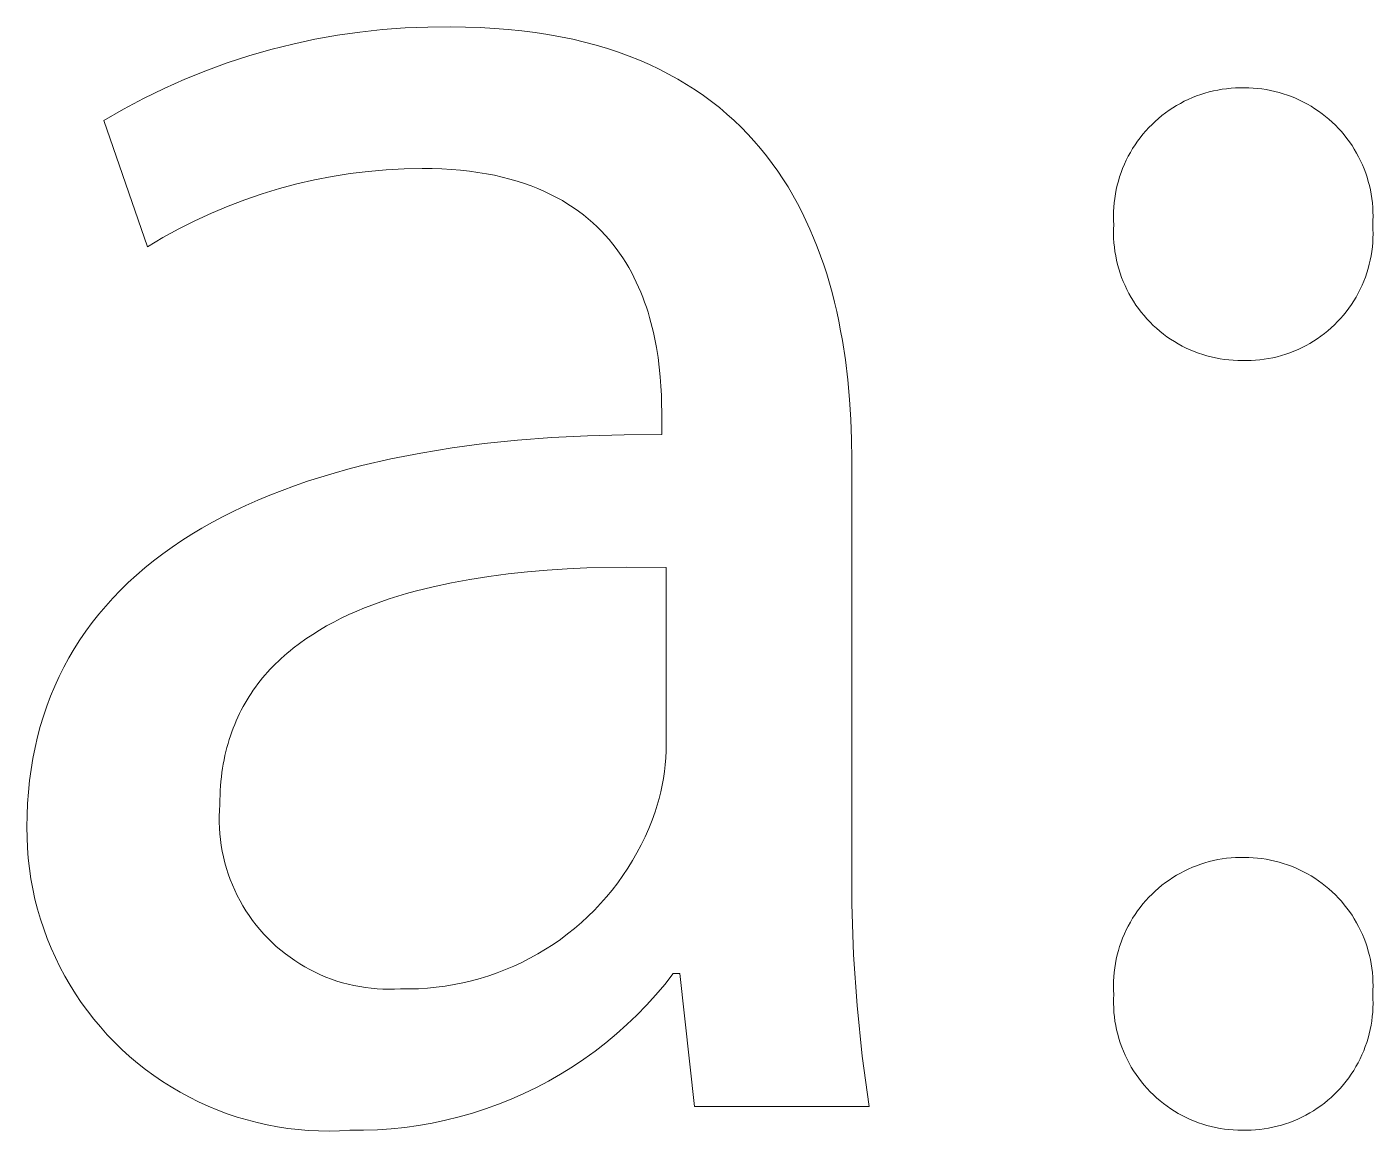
# Model space of a CAD drawing. Header units: millimetres. Extents: x -658 to 2773, y 81 to 2478.
# Drawn here: x 2555.42 to 2576.62, y 322.21 to 339.6 of the extents above; entities that cross this region are included whole.
import ezdxf

# ---------------------------------------------------------------- set-up
doc = ezdxf.new("R2010")
doc.units = ezdxf.units.MM
doc.header["$MEASUREMENT"] = 0
doc.layers.add('Domyślny', color=7, linetype='Continuous', true_color=0x000000)

msp = doc.modelspace()

# ---------------------------------------------------------------- linework, layer by layer
at = {"layer": 'Domyślny', "color": 18, "lineweight": 15, "true_color": 0x000000}
for p, q in [((2561.38, 339.585), (2561.738, 339.599)), ((2561.738, 339.599), (2562.096, 339.6)), ((2562.096, 339.6), (2562.331, 339.598)), ((2562.331, 339.598), (2562.561, 339.59)), ((2559.61, 339.33), (2559.96, 339.406)), ((2559.96, 339.406), (2560.313, 339.469)), ((2560.313, 339.469), (2560.667, 339.52)), ((2560.667, 339.52), (2561.023, 339.558)), ((2561.023, 339.558), (2561.38, 339.585)), ((2562.561, 339.59), (2562.785, 339.578)), ((2562.785, 339.578), (2563.004, 339.561)), ((2563.004, 339.561), (2563.218, 339.539)), ((2563.218, 339.539), (2563.426, 339.512)), ((2563.426, 339.512), (2563.629, 339.481)), ((2563.629, 339.481), (2563.827, 339.445)), ((2563.827, 339.445), (2564.019, 339.405)), ((2564.019, 339.405), (2564.207, 339.361)), ((2558.919, 339.144), (2559.263, 339.243)), ((2559.263, 339.243), (2559.61, 339.33)), ((2564.207, 339.361), (2564.389, 339.312)), ((2564.389, 339.312), (2564.566, 339.259)), ((2564.566, 339.259), (2564.739, 339.202)), ((2564.739, 339.202), (2564.906, 339.141)), ((2558.242, 338.91), (2558.579, 339.033)), ((2558.579, 339.033), (2558.919, 339.144)), ((2564.906, 339.141), (2565.069, 339.076)), ((2565.069, 339.076), (2565.227, 339.007)), ((2565.227, 339.007), (2565.381, 338.935)), ((2557.583, 338.63), (2557.91, 338.776)), ((2557.91, 338.776), (2558.242, 338.91)), ((2565.381, 338.935), (2565.529, 338.859)), ((2565.529, 338.859), (2565.674, 338.779)), ((2565.674, 338.779), (2565.813, 338.695)), ((2557.262, 338.473), (2557.583, 338.63)), ((2565.813, 338.695), (2565.949, 338.609)), ((2565.949, 338.609), (2566.08, 338.519)), ((2573.842, 338.513), (2573.908, 338.536)), ((2573.908, 338.536), (2573.975, 338.557)), ((2573.975, 338.557), (2574.042, 338.576)), ((2574.042, 338.576), (2574.11, 338.593)), ((2574.11, 338.593), (2574.178, 338.607)), ((2574.178, 338.607), (2574.247, 338.619)), ((2574.247, 338.619), (2574.316, 338.628)), ((2574.316, 338.628), (2574.386, 338.635)), ((2574.386, 338.635), (2574.456, 338.64)), ((2574.456, 338.64), (2574.526, 338.642)), ((2574.526, 338.642), (2574.595, 338.642)), ((2574.595, 338.642), (2574.665, 338.641)), ((2574.665, 338.641), (2574.734, 338.638)), ((2574.734, 338.638), (2574.803, 338.632)), ((2574.803, 338.632), (2574.871, 338.624)), ((2574.871, 338.624), (2574.94, 338.614)), ((2574.94, 338.614), (2575.008, 338.601)), ((2575.008, 338.601), (2575.075, 338.586)), ((2575.075, 338.586), (2575.142, 338.569)), ((2575.142, 338.569), (2575.208, 338.549)), ((2575.208, 338.549), (2575.274, 338.527)), ((2556.945, 338.305), (2557.262, 338.473)), ((2566.08, 338.519), (2566.206, 338.425)), ((2566.206, 338.425), (2566.328, 338.329)), ((2566.328, 338.329), (2566.447, 338.229)), ((2573.41, 338.287), (2573.468, 338.326)), ((2573.468, 338.326), (2573.528, 338.362)), ((2573.528, 338.362), (2573.589, 338.397)), ((2573.589, 338.397), (2573.65, 338.429)), ((2573.65, 338.429), (2573.713, 338.459)), ((2573.713, 338.459), (2573.778, 338.487)), ((2573.778, 338.487), (2573.842, 338.513)), ((2575.274, 338.527), (2575.339, 338.503)), ((2575.339, 338.503), (2575.403, 338.477)), ((2575.403, 338.477), (2575.466, 338.448)), ((2575.466, 338.448), (2575.528, 338.418)), ((2575.528, 338.418), (2575.589, 338.385)), ((2575.589, 338.385), (2575.648, 338.35)), ((2575.648, 338.35), (2575.707, 338.313)), ((2556.635, 338.127), (2556.945, 338.305)), ((2557.321, 336.139), (2556.635, 338.127)), ((2566.447, 338.229), (2566.56, 338.126)), ((2566.56, 338.126), (2566.67, 338.021)), ((2573.141, 338.065), (2573.191, 338.113)), ((2573.191, 338.113), (2573.244, 338.16)), ((2573.244, 338.16), (2573.298, 338.204)), ((2573.298, 338.204), (2573.353, 338.246)), ((2573.353, 338.246), (2573.41, 338.287)), ((2575.707, 338.313), (2575.764, 338.275)), ((2575.764, 338.275), (2575.82, 338.234)), ((2575.82, 338.234), (2575.875, 338.191)), ((2575.875, 338.191), (2575.928, 338.147)), ((2575.928, 338.147), (2575.979, 338.101)), ((2566.67, 338.021), (2566.776, 337.912)), ((2566.776, 337.912), (2566.878, 337.801)), ((2572.955, 337.856), (2572.999, 337.911)), ((2572.999, 337.911), (2573.044, 337.964)), ((2573.044, 337.964), (2573.092, 338.016)), ((2573.092, 338.016), (2573.141, 338.065)), ((2575.979, 338.101), (2576.029, 338.053)), ((2576.029, 338.053), (2576.077, 338.003)), ((2576.077, 338.003), (2576.123, 337.952)), ((2576.123, 337.952), (2576.168, 337.899)), ((2576.168, 337.899), (2576.211, 337.845)), ((2566.878, 337.801), (2566.976, 337.687)), ((2566.976, 337.687), (2567.07, 337.57)), ((2572.836, 337.684), (2572.874, 337.743)), ((2572.874, 337.743), (2572.913, 337.8)), ((2572.913, 337.8), (2572.955, 337.856)), ((2576.211, 337.845), (2576.252, 337.789)), ((2576.252, 337.789), (2576.291, 337.732)), ((2576.291, 337.732), (2576.327, 337.673)), ((2567.07, 337.57), (2567.161, 337.451)), ((2572.706, 337.437), (2572.735, 337.5)), ((2572.735, 337.5), (2572.767, 337.563)), ((2572.767, 337.563), (2572.8, 337.624)), ((2572.8, 337.624), (2572.836, 337.684)), ((2576.327, 337.673), (2576.362, 337.614)), ((2576.362, 337.614), (2576.395, 337.553)), ((2576.395, 337.553), (2576.426, 337.491)), ((2576.426, 337.491), (2576.455, 337.428)), ((2560.514, 337.291), (2560.233, 337.246)), ((2560.797, 337.326), (2560.514, 337.291)), ((2561.081, 337.351), (2560.797, 337.326)), ((2561.365, 337.367), (2561.081, 337.351)), ((2561.65, 337.373), (2561.365, 337.367)), ((2561.807, 337.371), (2561.65, 337.373)), ((2561.959, 337.366), (2561.807, 337.371)), ((2562.108, 337.357), (2561.959, 337.366)), ((2562.252, 337.345), (2562.108, 337.357)), ((2562.391, 337.329), (2562.252, 337.345)), ((2562.527, 337.31), (2562.391, 337.329)), ((2562.659, 337.289), (2562.527, 337.31)), ((2562.786, 337.264), (2562.659, 337.289)), ((2562.91, 337.236), (2562.786, 337.264)), ((2567.161, 337.451), (2567.247, 337.33)), ((2567.247, 337.33), (2567.33, 337.206)), ((2572.631, 337.241), (2572.654, 337.307)), ((2572.654, 337.307), (2572.679, 337.373)), ((2572.679, 337.373), (2572.706, 337.437)), ((2576.455, 337.428), (2576.481, 337.364)), ((2576.481, 337.364), (2576.506, 337.299)), ((2576.506, 337.299), (2576.528, 337.234)), ((2559.4, 337.055), (2559.127, 336.972)), ((2559.675, 337.128), (2559.4, 337.055)), ((2559.953, 337.192), (2559.675, 337.128)), ((2560.233, 337.246), (2559.953, 337.192)), ((2563.03, 337.205), (2562.91, 337.236)), ((2563.146, 337.171), (2563.03, 337.205)), ((2563.258, 337.135), (2563.146, 337.171)), ((2563.366, 337.096), (2563.258, 337.135)), ((2563.471, 337.055), (2563.366, 337.096)), ((2563.573, 337.011), (2563.471, 337.055)), ((2567.33, 337.206), (2567.41, 337.08)), ((2567.41, 337.08), (2567.485, 336.951)), ((2572.578, 337.039), (2572.593, 337.107)), ((2572.593, 337.107), (2572.611, 337.174)), ((2572.611, 337.174), (2572.631, 337.241)), ((2576.528, 337.234), (2576.547, 337.167)), ((2576.547, 337.167), (2576.565, 337.101)), ((2576.565, 337.101), (2576.58, 337.033)), ((2558.858, 336.88), (2558.592, 336.779)), ((2559.127, 336.972), (2558.858, 336.88)), ((2563.67, 336.964), (2563.573, 337.011)), ((2563.765, 336.915), (2563.67, 336.964)), ((2563.856, 336.865), (2563.765, 336.915)), ((2563.943, 336.811), (2563.856, 336.865)), ((2567.485, 336.951), (2567.558, 336.821)), ((2572.545, 336.832), (2572.554, 336.901)), ((2572.554, 336.901), (2572.564, 336.97)), ((2572.564, 336.97), (2572.578, 337.039)), ((2576.58, 337.033), (2576.593, 336.965)), ((2576.593, 336.965), (2576.604, 336.897)), ((2576.604, 336.897), (2576.612, 336.828)), ((2558.329, 336.668), (2558.07, 336.549)), ((2558.592, 336.779), (2558.329, 336.668)), ((2564.028, 336.756), (2563.943, 336.811)), ((2564.109, 336.699), (2564.028, 336.756)), ((2564.187, 336.64), (2564.109, 336.699)), ((2564.262, 336.579), (2564.187, 336.64)), ((2567.558, 336.821), (2567.627, 336.688)), ((2567.627, 336.688), (2567.692, 336.553)), ((2572.534, 336.622), (2572.536, 336.692)), ((2572.536, 336.692), (2572.539, 336.762)), ((2572.539, 336.762), (2572.545, 336.832)), ((2576.612, 336.828), (2576.618, 336.759)), ((2576.618, 336.759), (2576.621, 336.69)), ((2576.621, 336.69), (2576.622, 336.621)), ((2557.816, 336.421), (2557.566, 336.284)), ((2558.07, 336.549), (2557.816, 336.421)), ((2564.334, 336.517), (2564.262, 336.579)), ((2564.403, 336.452), (2564.334, 336.517)), ((2564.469, 336.387), (2564.403, 336.452)), ((2567.692, 336.553), (2567.754, 336.417)), ((2567.754, 336.417), (2567.813, 336.279)), ((2572.536, 336.553), (2572.534, 336.622)), ((2572.539, 336.483), (2572.536, 336.553)), ((2572.536, 336.413), (2572.539, 336.483)), ((2576.621, 336.552), (2576.617, 336.483)), ((2576.617, 336.483), (2576.621, 336.413)), ((2576.622, 336.621), (2576.621, 336.552)), ((2557.566, 336.284), (2557.321, 336.139)), ((2564.532, 336.319), (2564.469, 336.387)), ((2564.592, 336.251), (2564.532, 336.319)), ((2564.65, 336.181), (2564.592, 336.251)), ((2567.813, 336.279), (2567.869, 336.139)), ((2572.535, 336.343), (2572.536, 336.413)), ((2572.537, 336.272), (2572.535, 336.343)), ((2572.541, 336.202), (2572.537, 336.272)), ((2572.548, 336.133), (2572.541, 336.202)), ((2576.617, 336.205), (2576.611, 336.135)), ((2576.621, 336.274), (2576.617, 336.205)), ((2576.621, 336.413), (2576.622, 336.344)), ((2576.622, 336.344), (2576.621, 336.274)), ((2564.705, 336.109), (2564.65, 336.181)), ((2564.757, 336.037), (2564.705, 336.109)), ((2564.807, 335.963), (2564.757, 336.037)), ((2567.869, 336.139), (2567.922, 335.997)), ((2567.922, 335.997), (2567.972, 335.854)), ((2572.557, 336.063), (2572.548, 336.133)), ((2572.569, 335.994), (2572.557, 336.063)), ((2572.583, 335.925), (2572.569, 335.994)), ((2576.592, 335.998), (2576.578, 335.929)), ((2576.602, 336.066), (2576.592, 335.998)), ((2576.611, 336.135), (2576.602, 336.066)), ((2564.855, 335.889), (2564.807, 335.963)), ((2564.9, 335.813), (2564.855, 335.889)), ((2564.942, 335.737), (2564.9, 335.813)), ((2567.972, 335.854), (2568.018, 335.71)), ((2572.599, 335.857), (2572.583, 335.925)), ((2572.618, 335.789), (2572.599, 335.857)), ((2572.639, 335.722), (2572.618, 335.789)), ((2576.545, 335.794), (2576.524, 335.728)), ((2576.563, 335.862), (2576.545, 335.794)), ((2576.578, 335.929), (2576.563, 335.862)), ((2564.982, 335.66), (2564.942, 335.737)), ((2565.02, 335.582), (2564.982, 335.66)), ((2565.056, 335.504), (2565.02, 335.582)), ((2568.018, 335.71), (2568.062, 335.564)), ((2572.662, 335.656), (2572.639, 335.722)), ((2572.688, 335.591), (2572.662, 335.656)), ((2572.716, 335.526), (2572.688, 335.591)), ((2576.477, 335.597), (2576.45, 335.533)), ((2576.502, 335.662), (2576.477, 335.597)), ((2576.524, 335.728), (2576.502, 335.662)), ((2565.09, 335.425), (2565.056, 335.504)), ((2565.122, 335.346), (2565.09, 335.425)), ((2568.062, 335.564), (2568.103, 335.416)), ((2568.103, 335.416), (2568.141, 335.268)), ((2572.746, 335.463), (2572.716, 335.526)), ((2572.778, 335.401), (2572.746, 335.463)), ((2572.813, 335.339), (2572.778, 335.401)), ((2576.389, 335.408), (2576.355, 335.347)), ((2576.42, 335.47), (2576.389, 335.408)), ((2576.45, 335.533), (2576.42, 335.47)), ((2565.151, 335.267), (2565.122, 335.346)), ((2565.179, 335.187), (2565.151, 335.267)), ((2565.205, 335.107), (2565.179, 335.187)), ((2568.141, 335.268), (2568.176, 335.118)), ((2572.849, 335.28), (2572.813, 335.339)), ((2572.888, 335.221), (2572.849, 335.28)), ((2572.929, 335.164), (2572.888, 335.221)), ((2572.971, 335.108), (2572.929, 335.164)), ((2576.241, 335.172), (2576.2, 335.116)), ((2576.281, 335.229), (2576.241, 335.172)), ((2576.319, 335.287), (2576.281, 335.229)), ((2576.355, 335.347), (2576.319, 335.287)), ((2565.229, 335.027), (2565.205, 335.107)), ((2565.251, 334.947), (2565.229, 335.027)), ((2565.272, 334.867), (2565.251, 334.947)), ((2568.176, 335.118), (2568.208, 334.967)), ((2568.208, 334.967), (2568.238, 334.816)), ((2573.016, 335.054), (2572.971, 335.108)), ((2573.062, 335.001), (2573.016, 335.054)), ((2573.11, 334.95), (2573.062, 335.001)), ((2573.16, 334.901), (2573.11, 334.95)), ((2576.063, 334.959), (2576.014, 334.909)), ((2576.11, 335.01), (2576.063, 334.959)), ((2576.156, 335.062), (2576.11, 335.01)), ((2576.2, 335.116), (2576.156, 335.062)), ((2565.291, 334.787), (2565.272, 334.867)), ((2565.308, 334.708), (2565.291, 334.787)), ((2568.238, 334.816), (2568.266, 334.663)), ((2573.212, 334.854), (2573.16, 334.901)), ((2573.265, 334.808), (2573.212, 334.854)), ((2573.32, 334.764), (2573.265, 334.808)), ((2573.377, 334.722), (2573.32, 334.764)), ((2573.434, 334.682), (2573.377, 334.722)), ((2575.801, 334.73), (2575.744, 334.69)), ((2575.857, 334.772), (2575.801, 334.73)), ((2575.911, 334.816), (2575.857, 334.772)), ((2575.963, 334.862), (2575.911, 334.816)), ((2576.014, 334.909), (2575.963, 334.862)), ((2565.338, 334.55), (2565.308, 334.708)), ((2565.363, 334.393), (2565.338, 334.55)), ((2568.266, 334.663), (2568.313, 334.356)), ((2573.494, 334.645), (2573.434, 334.682)), ((2573.554, 334.609), (2573.494, 334.645)), ((2573.616, 334.575), (2573.554, 334.609)), ((2573.678, 334.544), (2573.616, 334.575)), ((2573.742, 334.515), (2573.678, 334.544)), ((2573.807, 334.488), (2573.742, 334.515)), ((2575.441, 334.521), (2575.377, 334.494)), ((2575.504, 334.551), (2575.441, 334.521)), ((2575.566, 334.582), (2575.504, 334.551)), ((2575.626, 334.616), (2575.566, 334.582)), ((2575.686, 334.652), (2575.626, 334.616)), ((2575.744, 334.69), (2575.686, 334.652)), ((2565.382, 334.24), (2565.363, 334.393)), ((2568.313, 334.356), (2568.35, 334.045)), ((2573.873, 334.463), (2573.807, 334.488)), ((2573.939, 334.441), (2573.873, 334.463)), ((2574.006, 334.421), (2573.939, 334.441)), ((2574.074, 334.403), (2574.006, 334.421)), ((2574.143, 334.388), (2574.074, 334.403)), ((2574.212, 334.375), (2574.143, 334.388)), ((2574.281, 334.364), (2574.212, 334.375)), ((2574.351, 334.356), (2574.281, 334.364)), ((2574.421, 334.351), (2574.351, 334.356)), ((2574.491, 334.347), (2574.421, 334.351)), ((2574.561, 334.347), (2574.491, 334.347)), ((2574.631, 334.346), (2574.561, 334.347)), ((2574.7, 334.347), (2574.631, 334.346)), ((2574.77, 334.351), (2574.7, 334.347)), ((2574.839, 334.358), (2574.77, 334.351)), ((2574.908, 334.366), (2574.839, 334.358)), ((2574.977, 334.377), (2574.908, 334.366)), ((2575.045, 334.391), (2574.977, 334.377)), ((2575.113, 334.407), (2575.045, 334.391)), ((2575.18, 334.425), (2575.113, 334.407)), ((2575.246, 334.446), (2575.18, 334.425)), ((2575.312, 334.469), (2575.246, 334.446)), ((2575.377, 334.494), (2575.312, 334.469)), ((2565.397, 334.09), (2565.382, 334.24)), ((2565.408, 333.943), (2565.397, 334.09)), ((2565.415, 333.802), (2565.408, 333.943)), ((2568.35, 334.045), (2568.378, 333.733)), ((2565.419, 333.665), (2565.415, 333.802)), ((2565.42, 333.534), (2565.419, 333.665)), ((2568.378, 333.733), (2568.398, 333.42)), ((2565.42, 333.18), (2565.42, 333.534)), ((2568.398, 333.42), (2568.409, 333.106)), ((2562.118, 332.971), (2562.625, 333.038)), ((2562.625, 333.038), (2563.15, 333.092)), ((2563.15, 333.092), (2563.692, 333.134)), ((2563.692, 333.134), (2564.252, 333.162)), ((2564.252, 333.162), (2564.827, 333.178)), ((2564.827, 333.178), (2565.42, 333.18)), ((2568.409, 333.106), (2568.413, 332.792)), ((2561.154, 332.798), (2561.627, 332.89)), ((2561.627, 332.89), (2562.118, 332.971)), ((2560.262, 332.575), (2560.478, 332.635)), ((2560.478, 332.635), (2560.699, 332.692)), ((2560.699, 332.692), (2561.154, 332.798)), ((2568.413, 332.792), (2568.413, 326.589)), ((2559.639, 332.375), (2559.842, 332.445)), ((2559.842, 332.445), (2560.05, 332.511)), ((2560.05, 332.511), (2560.262, 332.575)), ((2559.058, 332.147), (2559.247, 332.226)), ((2559.247, 332.226), (2559.441, 332.302)), ((2559.441, 332.302), (2559.639, 332.375)), ((2558.517, 331.893), (2558.693, 331.981)), ((2558.693, 331.981), (2558.873, 332.066)), ((2558.873, 332.066), (2559.058, 332.147)), ((2558.18, 331.708), (2558.346, 331.802)), ((2558.346, 331.802), (2558.517, 331.893)), ((2557.862, 331.511), (2558.019, 331.611)), ((2558.019, 331.611), (2558.18, 331.708)), ((2557.562, 331.302), (2557.71, 331.408)), ((2557.71, 331.408), (2557.862, 331.511)), ((2557.282, 331.082), (2557.42, 331.194)), ((2557.42, 331.194), (2557.562, 331.302)), ((2557.021, 330.85), (2557.149, 330.967)), ((2557.149, 330.967), (2557.282, 331.082)), ((2562.7, 330.947), (2562.401, 330.9)), ((2563.003, 330.986), (2562.7, 330.947)), ((2563.309, 331.019), (2563.003, 330.986)), ((2563.618, 331.046), (2563.309, 331.019)), ((2563.93, 331.066), (2563.618, 331.046)), ((2564.242, 331.081), (2563.93, 331.066)), ((2564.867, 331.094), (2564.242, 331.081)), ((2565.488, 331.09), (2564.867, 331.094)), ((2565.488, 328.2), (2565.488, 331.09)), ((2556.778, 330.606), (2556.897, 330.73)), ((2556.897, 330.73), (2557.021, 330.85)), ((2561.538, 330.714), (2561.401, 330.676)), ((2561.82, 330.784), (2561.538, 330.714)), ((2562.108, 330.846), (2561.82, 330.784)), ((2562.401, 330.9), (2562.108, 330.846)), ((2556.556, 330.351), (2556.665, 330.48)), ((2556.665, 330.48), (2556.778, 330.606)), ((2560.869, 330.501), (2560.742, 330.451)), ((2560.999, 330.548), (2560.869, 330.501)), ((2561.131, 330.593), (2560.999, 330.548)), ((2561.265, 330.636), (2561.131, 330.593)), ((2561.401, 330.676), (2561.265, 330.636)), ((2556.452, 330.219), (2556.556, 330.351)), ((2560.375, 330.288), (2560.258, 330.229)), ((2560.495, 330.345), (2560.375, 330.288)), ((2560.617, 330.399), (2560.495, 330.345)), ((2560.742, 330.451), (2560.617, 330.399)), ((2556.258, 329.947), (2556.353, 330.085)), ((2556.353, 330.085), (2556.452, 330.219)), ((2560.032, 330.102), (2559.924, 330.035)), ((2560.143, 330.167), (2560.032, 330.102)), ((2560.258, 330.229), (2560.143, 330.167)), ((2556.169, 329.807), (2556.258, 329.947)), ((2559.716, 329.892), (2559.617, 329.817)), ((2559.818, 329.965), (2559.716, 329.892)), ((2559.924, 330.035), (2559.818, 329.965)), ((2556.005, 329.518), (2556.085, 329.664)), ((2556.085, 329.664), (2556.169, 329.807)), ((2559.43, 329.657), (2559.385, 329.615)), ((2559.475, 329.698), (2559.43, 329.657)), ((2559.522, 329.738), (2559.475, 329.698)), ((2559.569, 329.778), (2559.522, 329.738)), ((2559.617, 329.817), (2559.569, 329.778)), ((2555.931, 329.369), (2556.005, 329.518)), ((2559.215, 329.441), (2559.175, 329.395)), ((2559.256, 329.485), (2559.215, 329.441)), ((2559.298, 329.529), (2559.256, 329.485)), ((2559.341, 329.573), (2559.298, 329.529)), ((2559.385, 329.615), (2559.341, 329.573)), ((2555.797, 329.063), (2555.862, 329.218)), ((2555.862, 329.218), (2555.931, 329.369)), ((2559.061, 329.254), (2559.025, 329.205)), ((2559.098, 329.302), (2559.061, 329.254)), ((2559.136, 329.349), (2559.098, 329.302)), ((2559.175, 329.395), (2559.136, 329.349)), ((2555.738, 328.906), (2555.797, 329.063)), ((2558.89, 329.003), (2558.859, 328.95)), ((2558.922, 329.055), (2558.89, 329.003)), ((2558.955, 329.106), (2558.922, 329.055)), ((2558.989, 329.156), (2558.955, 329.106)), ((2559.025, 329.205), (2558.989, 329.156)), ((2555.684, 328.746), (2555.738, 328.906)), ((2558.773, 328.787), (2558.746, 328.732)), ((2558.8, 328.843), (2558.773, 328.787)), ((2558.829, 328.897), (2558.8, 328.843)), ((2558.859, 328.95), (2558.829, 328.897)), ((2555.591, 328.419), (2555.635, 328.584)), ((2555.635, 328.584), (2555.684, 328.746)), ((2558.696, 328.617), (2558.673, 328.559)), ((2558.721, 328.675), (2558.696, 328.617)), ((2558.746, 328.732), (2558.721, 328.675)), ((2555.552, 328.251), (2555.591, 328.419)), ((2558.61, 328.378), (2558.591, 328.316)), ((2558.63, 328.439), (2558.61, 328.378)), ((2558.651, 328.499), (2558.63, 328.439)), ((2558.673, 328.559), (2558.651, 328.499)), ((2555.518, 328.08), (2555.552, 328.251)), ((2558.558, 328.19), (2558.543, 328.125)), ((2558.574, 328.253), (2558.558, 328.19)), ((2558.591, 328.316), (2558.574, 328.253)), ((2565.484, 328.091), (2565.488, 328.2)), ((2555.489, 327.907), (2555.518, 328.08)), ((2558.517, 327.993), (2558.506, 327.926)), ((2558.529, 328.06), (2558.517, 327.993)), ((2558.543, 328.125), (2558.529, 328.06)), ((2565.465, 327.874), (2565.476, 327.982)), ((2565.476, 327.982), (2565.484, 328.091)), ((2555.448, 327.552), (2555.466, 327.731)), ((2555.466, 327.731), (2555.489, 327.907)), ((2558.487, 327.789), (2558.48, 327.719)), ((2558.496, 327.858), (2558.487, 327.789)), ((2558.506, 327.926), (2558.496, 327.858)), ((2565.43, 327.66), (2565.449, 327.767)), ((2565.449, 327.767), (2565.465, 327.874)), ((2555.435, 327.371), (2555.448, 327.552)), ((2558.469, 327.576), (2558.466, 327.503)), ((2558.474, 327.648), (2558.469, 327.576)), ((2558.48, 327.719), (2558.474, 327.648)), ((2565.381, 327.448), (2565.407, 327.553)), ((2565.407, 327.553), (2565.43, 327.66)), ((2555.427, 327.187), (2555.435, 327.371)), ((2558.463, 327.354), (2558.456, 327.262)), ((2558.464, 327.429), (2558.463, 327.354)), ((2558.466, 327.503), (2558.464, 327.429)), ((2565.317, 327.24), (2565.351, 327.343)), ((2565.351, 327.343), (2565.381, 327.448)), ((2555.424, 327), (2555.427, 327.187)), ((2558.456, 327.262), (2558.453, 327.17)), ((2558.453, 327.17), (2558.453, 327.078)), ((2565.216, 326.976), (2565.269, 327.107)), ((2565.269, 327.107), (2565.317, 327.24)), ((2555.426, 326.837), (2555.424, 327)), ((2558.453, 327.078), (2558.456, 326.985)), ((2558.456, 326.985), (2558.463, 326.893)), ((2558.463, 326.893), (2558.472, 326.802)), ((2565.159, 326.847), (2565.216, 326.976)), ((2555.432, 326.674), (2555.426, 326.837)), ((2555.445, 326.511), (2555.432, 326.674)), ((2558.472, 326.802), (2558.485, 326.71)), ((2558.485, 326.71), (2558.501, 326.619)), ((2565.031, 326.595), (2565.097, 326.72)), ((2565.097, 326.72), (2565.159, 326.847)), ((2555.463, 326.349), (2555.445, 326.511)), ((2558.501, 326.619), (2558.519, 326.529)), ((2558.519, 326.529), (2558.541, 326.439)), ((2564.887, 326.353), (2564.961, 326.473)), ((2564.961, 326.473), (2565.031, 326.595)), ((2568.413, 326.589), (2568.413, 325.789)), ((2573.975, 326.437), (2574.042, 326.456)), ((2574.042, 326.456), (2574.11, 326.472)), ((2574.11, 326.472), (2574.178, 326.487)), ((2574.178, 326.487), (2574.247, 326.498)), ((2574.247, 326.498), (2574.316, 326.508)), ((2574.316, 326.508), (2574.386, 326.515)), ((2574.386, 326.515), (2574.456, 326.519)), ((2574.456, 326.519), (2574.526, 326.522)), ((2574.526, 326.522), (2574.595, 326.521)), ((2574.595, 326.521), (2574.665, 326.52)), ((2574.665, 326.52), (2574.734, 326.517)), ((2574.734, 326.517), (2574.803, 326.512)), ((2574.803, 326.512), (2574.871, 326.504)), ((2574.871, 326.504), (2574.94, 326.493)), ((2574.94, 326.493), (2575.008, 326.48)), ((2575.008, 326.48), (2575.075, 326.465)), ((2575.075, 326.465), (2575.142, 326.448)), ((2555.487, 326.187), (2555.463, 326.349)), ((2558.541, 326.439), (2558.567, 326.35)), ((2558.567, 326.35), (2558.595, 326.263)), ((2558.595, 326.263), (2558.626, 326.176)), ((2564.809, 326.235), (2564.887, 326.353)), ((2573.468, 326.205), (2573.528, 326.242)), ((2573.528, 326.242), (2573.589, 326.276)), ((2573.589, 326.276), (2573.65, 326.308)), ((2573.65, 326.308), (2573.713, 326.339)), ((2573.713, 326.339), (2573.778, 326.367)), ((2573.778, 326.367), (2573.842, 326.392)), ((2573.842, 326.392), (2573.908, 326.416)), ((2573.908, 326.416), (2573.975, 326.437)), ((2575.142, 326.448), (2575.208, 326.429)), ((2575.208, 326.429), (2575.274, 326.407)), ((2575.274, 326.407), (2575.339, 326.383)), ((2575.339, 326.383), (2575.403, 326.356)), ((2575.403, 326.356), (2575.466, 326.328)), ((2575.466, 326.328), (2575.528, 326.297)), ((2575.528, 326.297), (2575.589, 326.265)), ((2575.589, 326.265), (2575.648, 326.23)), ((2555.516, 326.027), (2555.487, 326.187)), ((2555.551, 325.867), (2555.516, 326.027)), ((2558.626, 326.176), (2558.66, 326.09)), ((2558.66, 326.09), (2558.697, 326.006)), ((2564.64, 326.009), (2564.727, 326.12)), ((2564.727, 326.12), (2564.809, 326.235)), ((2573.191, 325.993), (2573.244, 326.039)), ((2573.244, 326.039), (2573.298, 326.083)), ((2573.298, 326.083), (2573.353, 326.126)), ((2573.353, 326.126), (2573.41, 326.166)), ((2573.41, 326.166), (2573.468, 326.205)), ((2575.648, 326.23), (2575.707, 326.193)), ((2575.707, 326.193), (2575.764, 326.154)), ((2575.764, 326.154), (2575.82, 326.113)), ((2575.82, 326.113), (2575.875, 326.071)), ((2575.875, 326.071), (2575.928, 326.026)), ((2555.591, 325.709), (2555.551, 325.867)), ((2558.697, 326.006), (2558.737, 325.922)), ((2558.737, 325.922), (2558.78, 325.841)), ((2558.78, 325.841), (2558.825, 325.76)), ((2564.457, 325.794), (2564.551, 325.9)), ((2564.551, 325.9), (2564.64, 326.009)), ((2572.999, 325.791), (2573.044, 325.844)), ((2573.044, 325.844), (2573.092, 325.895)), ((2573.092, 325.895), (2573.141, 325.945)), ((2573.141, 325.945), (2573.191, 325.993)), ((2575.928, 326.026), (2575.979, 325.98)), ((2575.979, 325.98), (2576.029, 325.932)), ((2576.029, 325.932), (2576.077, 325.882)), ((2576.077, 325.882), (2576.123, 325.831)), ((2576.123, 325.831), (2576.168, 325.778)), ((2555.637, 325.552), (2555.591, 325.709)), ((2558.825, 325.76), (2558.874, 325.682)), ((2558.874, 325.682), (2558.925, 325.605)), ((2558.925, 325.605), (2558.978, 325.53)), ((2564.259, 325.592), (2564.36, 325.692)), ((2564.36, 325.692), (2564.457, 325.794)), ((2568.413, 325.789), (2568.441, 324.989)), ((2572.836, 325.564), (2572.874, 325.622)), ((2572.874, 325.622), (2572.913, 325.68)), ((2572.913, 325.68), (2572.955, 325.736)), ((2572.955, 325.736), (2572.999, 325.791)), ((2576.168, 325.778), (2576.211, 325.724)), ((2576.211, 325.724), (2576.252, 325.668)), ((2576.252, 325.668), (2576.291, 325.611)), ((2576.291, 325.611), (2576.327, 325.553)), ((2555.688, 325.397), (2555.637, 325.552)), ((2555.744, 325.244), (2555.688, 325.397)), ((2558.978, 325.53), (2559.035, 325.457)), ((2559.035, 325.457), (2559.093, 325.385)), ((2563.938, 325.317), (2564.048, 325.405)), ((2564.048, 325.405), (2564.156, 325.497)), ((2564.156, 325.497), (2564.259, 325.592)), ((2572.735, 325.38), (2572.767, 325.442)), ((2572.767, 325.442), (2572.8, 325.504)), ((2572.8, 325.504), (2572.836, 325.564)), ((2576.327, 325.553), (2576.362, 325.493)), ((2576.362, 325.493), (2576.395, 325.432)), ((2576.395, 325.432), (2576.426, 325.37)), ((2555.806, 325.093), (2555.744, 325.244)), ((2559.093, 325.385), (2559.154, 325.316)), ((2559.154, 325.316), (2559.218, 325.249)), ((2559.218, 325.249), (2559.284, 325.184)), ((2559.284, 325.184), (2559.351, 325.122)), ((2563.709, 325.151), (2563.825, 325.232)), ((2563.825, 325.232), (2563.938, 325.317)), ((2572.631, 325.121), (2572.654, 325.187)), ((2572.654, 325.187), (2572.679, 325.252)), ((2572.679, 325.252), (2572.706, 325.317)), ((2572.706, 325.317), (2572.735, 325.38)), ((2576.426, 325.37), (2576.455, 325.307)), ((2576.455, 325.307), (2576.481, 325.243)), ((2576.481, 325.243), (2576.506, 325.179)), ((2576.506, 325.179), (2576.528, 325.113)), ((2555.872, 324.944), (2555.806, 325.093)), ((2559.351, 325.122), (2559.422, 325.062)), ((2559.422, 325.062), (2559.494, 325.004)), ((2559.494, 325.004), (2559.568, 324.949)), ((2563.346, 324.934), (2563.47, 325.002)), ((2563.47, 325.002), (2563.591, 325.075)), ((2563.591, 325.075), (2563.709, 325.151)), ((2568.441, 324.989), (2568.496, 324.191)), ((2572.578, 324.918), (2572.593, 324.986)), ((2572.593, 324.986), (2572.611, 325.054)), ((2572.611, 325.054), (2572.631, 325.121)), ((2576.528, 325.113), (2576.547, 325.047)), ((2576.547, 325.047), (2576.565, 324.98)), ((2576.565, 324.98), (2576.58, 324.913)), ((2555.944, 324.797), (2555.872, 324.944)), ((2556.021, 324.653), (2555.944, 324.797)), ((2559.568, 324.949), (2559.643, 324.897)), ((2559.643, 324.897), (2559.721, 324.847)), ((2559.721, 324.847), (2559.8, 324.8)), ((2559.8, 324.8), (2559.881, 324.755)), ((2559.881, 324.755), (2559.964, 324.714)), ((2562.831, 324.704), (2562.962, 324.755)), ((2562.962, 324.755), (2563.092, 324.81)), ((2563.092, 324.81), (2563.22, 324.87)), ((2563.22, 324.87), (2563.346, 324.934)), ((2572.545, 324.711), (2572.554, 324.781)), ((2572.554, 324.781), (2572.564, 324.85)), ((2572.564, 324.85), (2572.578, 324.918)), ((2576.58, 324.913), (2576.593, 324.845)), ((2576.593, 324.845), (2576.604, 324.776)), ((2576.604, 324.776), (2576.612, 324.708)), ((2556.103, 324.512), (2556.021, 324.653)), ((2559.964, 324.714), (2560.047, 324.675)), ((2560.047, 324.675), (2560.132, 324.639)), ((2560.132, 324.639), (2560.219, 324.606)), ((2560.219, 324.606), (2560.306, 324.576)), ((2560.306, 324.576), (2560.394, 324.549)), ((2560.394, 324.549), (2560.483, 324.526)), ((2562.15, 324.519), (2562.289, 324.546)), ((2562.289, 324.546), (2562.426, 324.579)), ((2562.426, 324.579), (2562.562, 324.616)), ((2562.562, 324.616), (2562.697, 324.658)), ((2562.697, 324.658), (2562.831, 324.704)), ((2565.603, 324.692), (2565.468, 324.522)), ((2565.705, 324.692), (2565.603, 324.692)), ((2565.934, 322.602), (2565.705, 324.692)), ((2572.534, 324.502), (2572.536, 324.572)), ((2572.536, 324.572), (2572.539, 324.642)), ((2572.539, 324.642), (2572.545, 324.711)), ((2576.612, 324.708), (2576.618, 324.639)), ((2576.618, 324.639), (2576.621, 324.57)), ((2576.621, 324.57), (2576.622, 324.501)), ((2556.189, 324.374), (2556.103, 324.512)), ((2556.28, 324.238), (2556.189, 324.374)), ((2560.483, 324.526), (2560.573, 324.505)), ((2560.573, 324.505), (2560.664, 324.487)), ((2560.664, 324.487), (2560.755, 324.473)), ((2560.755, 324.473), (2560.847, 324.461)), ((2560.847, 324.461), (2560.939, 324.453)), ((2560.939, 324.453), (2561.031, 324.448)), ((2561.031, 324.448), (2561.123, 324.447)), ((2561.123, 324.447), (2561.215, 324.448)), ((2561.215, 324.448), (2561.307, 324.453)), ((2561.307, 324.453), (2561.449, 324.452)), ((2561.449, 324.452), (2561.59, 324.455)), ((2561.59, 324.455), (2561.731, 324.464)), ((2561.731, 324.464), (2561.871, 324.477)), ((2561.871, 324.477), (2562.011, 324.496)), ((2562.011, 324.496), (2562.15, 324.519)), ((2565.327, 324.356), (2565.181, 324.195)), ((2565.468, 324.522), (2565.327, 324.356)), ((2572.536, 324.432), (2572.534, 324.502)), ((2572.539, 324.362), (2572.536, 324.432)), ((2572.536, 324.292), (2572.539, 324.362)), ((2576.621, 324.431), (2576.617, 324.362)), ((2576.617, 324.362), (2576.621, 324.293)), ((2576.622, 324.501), (2576.621, 324.431)), ((2556.376, 324.106), (2556.28, 324.238)), ((2565.181, 324.195), (2565.029, 324.039)), ((2568.496, 324.191), (2568.578, 323.395)), ((2572.536, 324.222), (2572.536, 324.292)), ((2572.538, 324.152), (2572.536, 324.222)), ((2572.542, 324.082), (2572.538, 324.152)), ((2576.62, 324.154), (2576.616, 324.085)), ((2576.622, 324.223), (2576.62, 324.154)), ((2576.621, 324.293), (2576.622, 324.223)), ((2556.476, 323.977), (2556.376, 324.106)), ((2556.581, 323.852), (2556.476, 323.977)), ((2565.029, 324.039), (2564.872, 323.889)), ((2572.549, 324.012), (2572.542, 324.082)), ((2572.558, 323.943), (2572.549, 324.012)), ((2572.57, 323.874), (2572.558, 323.943)), ((2576.601, 323.946), (2576.59, 323.878)), ((2576.61, 324.015), (2576.601, 323.946)), ((2576.616, 324.085), (2576.61, 324.015)), ((2556.69, 323.731), (2556.581, 323.852)), ((2556.803, 323.613), (2556.69, 323.731)), ((2564.709, 323.744), (2564.542, 323.605)), ((2564.872, 323.889), (2564.709, 323.744)), ((2572.584, 323.805), (2572.57, 323.874)), ((2572.601, 323.737), (2572.584, 323.805)), ((2572.619, 323.669), (2572.601, 323.737)), ((2576.561, 323.742), (2576.543, 323.675)), ((2576.577, 323.81), (2576.561, 323.742)), ((2576.59, 323.878), (2576.577, 323.81)), ((2556.92, 323.499), (2556.803, 323.613)), ((2557.041, 323.389), (2556.92, 323.499)), ((2564.542, 323.605), (2564.37, 323.472)), ((2572.641, 323.602), (2572.619, 323.669)), ((2572.664, 323.536), (2572.641, 323.602)), ((2572.69, 323.471), (2572.664, 323.536)), ((2576.5, 323.543), (2576.475, 323.478)), ((2576.522, 323.608), (2576.5, 323.543)), ((2576.543, 323.675), (2576.522, 323.608)), ((2557.166, 323.284), (2557.041, 323.389)), ((2557.294, 323.183), (2557.166, 323.284)), ((2564.194, 323.345), (2564.013, 323.224)), ((2564.37, 323.472), (2564.194, 323.345)), ((2568.578, 323.395), (2568.687, 322.602)), ((2572.718, 323.407), (2572.69, 323.471)), ((2572.748, 323.344), (2572.718, 323.407)), ((2572.78, 323.281), (2572.748, 323.344)), ((2572.815, 323.22), (2572.78, 323.281)), ((2576.386, 323.289), (2576.353, 323.228)), ((2576.418, 323.351), (2576.386, 323.289)), ((2576.447, 323.414), (2576.418, 323.351)), ((2576.475, 323.478), (2576.447, 323.414)), ((2557.425, 323.086), (2557.294, 323.183)), ((2557.56, 322.994), (2557.425, 323.086)), ((2563.828, 323.109), (2563.639, 323.001)), ((2564.013, 323.224), (2563.828, 323.109)), ((2572.851, 323.161), (2572.815, 323.22)), ((2572.89, 323.102), (2572.851, 323.161)), ((2572.931, 323.045), (2572.89, 323.102)), ((2576.279, 323.11), (2576.239, 323.053)), ((2576.317, 323.169), (2576.279, 323.11)), ((2576.353, 323.228), (2576.317, 323.169)), ((2557.698, 322.907), (2557.56, 322.994)), ((2557.839, 322.824), (2557.698, 322.907)), ((2563.447, 322.9), (2563.251, 322.805)), ((2563.639, 323.001), (2563.447, 322.9)), ((2572.973, 322.989), (2572.931, 323.045)), ((2573.018, 322.935), (2572.973, 322.989)), ((2573.064, 322.883), (2573.018, 322.935)), ((2573.113, 322.832), (2573.064, 322.883)), ((2576.108, 322.891), (2576.061, 322.84)), ((2576.154, 322.944), (2576.108, 322.891)), ((2576.197, 322.998), (2576.154, 322.944)), ((2576.239, 323.053), (2576.197, 322.998)), ((2557.982, 322.746), (2557.839, 322.824)), ((2558.128, 322.674), (2557.982, 322.746)), ((2558.277, 322.606), (2558.128, 322.674)), ((2562.85, 322.636), (2562.646, 322.562)), ((2563.052, 322.717), (2562.85, 322.636)), ((2563.251, 322.805), (2563.052, 322.717)), ((2573.163, 322.783), (2573.113, 322.832)), ((2573.214, 322.735), (2573.163, 322.783)), ((2573.267, 322.689), (2573.214, 322.735)), ((2573.322, 322.646), (2573.267, 322.689)), ((2573.378, 322.604), (2573.322, 322.646)), ((2575.855, 322.654), (2575.799, 322.612)), ((2575.909, 322.698), (2575.855, 322.654)), ((2575.961, 322.744), (2575.909, 322.698)), ((2576.012, 322.791), (2575.961, 322.744)), ((2576.061, 322.84), (2576.012, 322.791)), ((2558.428, 322.544), (2558.277, 322.606)), ((2558.58, 322.486), (2558.428, 322.544)), ((2558.735, 322.434), (2558.58, 322.486)), ((2558.892, 322.388), (2558.735, 322.434)), ((2562.23, 322.435), (2562.018, 322.383)), ((2562.439, 322.495), (2562.23, 322.435)), ((2562.646, 322.562), (2562.439, 322.495)), ((2568.687, 322.602), (2565.934, 322.602)), ((2573.436, 322.564), (2573.378, 322.604)), ((2573.495, 322.526), (2573.436, 322.564)), ((2573.555, 322.491), (2573.495, 322.526)), ((2573.617, 322.457), (2573.555, 322.491)), ((2573.68, 322.425), (2573.617, 322.457)), ((2573.743, 322.396), (2573.68, 322.425)), ((2575.502, 322.432), (2575.44, 322.402)), ((2575.564, 322.464), (2575.502, 322.432)), ((2575.625, 322.498), (2575.564, 322.464)), ((2575.684, 322.534), (2575.625, 322.498)), ((2575.743, 322.572), (2575.684, 322.534)), ((2575.799, 322.612), (2575.743, 322.572)), ((2559.05, 322.347), (2558.892, 322.388)), ((2559.209, 322.311), (2559.05, 322.347)), ((2559.369, 322.281), (2559.209, 322.311)), ((2559.531, 322.256), (2559.369, 322.281)), ((2559.693, 322.237), (2559.531, 322.256)), ((2559.855, 322.223), (2559.693, 322.237)), ((2560.018, 322.215), (2559.855, 322.223)), ((2560.182, 322.213), (2560.018, 322.215)), ((2560.345, 322.216), (2560.182, 322.213)), ((2560.508, 322.225), (2560.345, 322.216)), ((2560.725, 322.225), (2560.508, 322.225)), ((2560.943, 322.233), (2560.725, 322.225)), ((2561.16, 322.248), (2560.943, 322.233)), ((2561.376, 322.27), (2561.16, 322.248)), ((2561.591, 322.3), (2561.376, 322.27)), ((2561.806, 322.338), (2561.591, 322.3)), ((2562.018, 322.383), (2561.806, 322.338)), ((2573.808, 322.369), (2573.743, 322.396)), ((2573.874, 322.344), (2573.808, 322.369)), ((2573.94, 322.322), (2573.874, 322.344)), ((2574.007, 322.302), (2573.94, 322.322)), ((2574.075, 322.284), (2574.007, 322.302)), ((2574.143, 322.268), (2574.075, 322.284)), ((2574.212, 322.255), (2574.143, 322.268)), ((2574.282, 322.245), (2574.212, 322.255)), ((2574.351, 322.236), (2574.282, 322.245)), ((2574.421, 322.23), (2574.351, 322.236)), ((2574.491, 322.227), (2574.421, 322.23)), ((2574.561, 322.226), (2574.491, 322.227)), ((2574.631, 322.225), (2574.561, 322.226)), ((2574.7, 322.227), (2574.631, 322.225)), ((2574.77, 322.231), (2574.7, 322.227)), ((2574.839, 322.238), (2574.77, 322.231)), ((2574.908, 322.247), (2574.839, 322.238)), ((2574.976, 322.258), (2574.908, 322.247)), ((2575.044, 322.272), (2574.976, 322.258)), ((2575.112, 322.288), (2575.044, 322.272)), ((2575.179, 322.306), (2575.112, 322.288)), ((2575.245, 322.327), (2575.179, 322.306)), ((2575.311, 322.35), (2575.245, 322.327)), ((2575.376, 322.375), (2575.311, 322.35)), ((2575.44, 322.402), (2575.376, 322.375))]:
    msp.add_line(p, q, dxfattribs=at)

doc.saveas('drawing.dxf')
